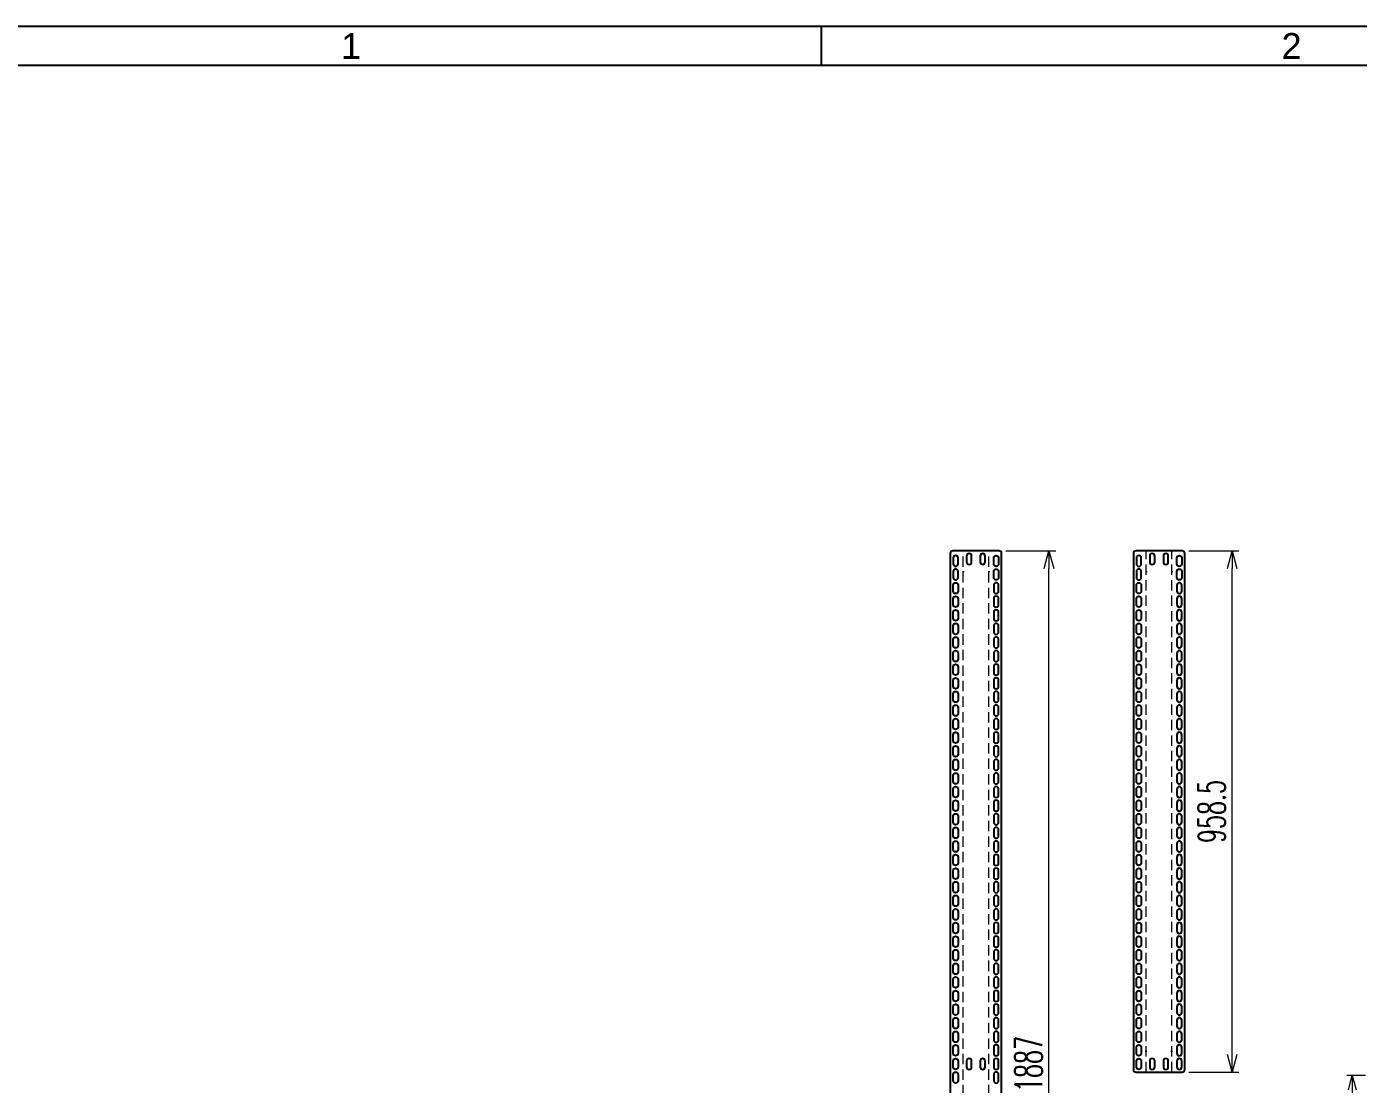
# Model space of a CAD drawing. Header units: millimetres. Extents: x 173893 to 258446, y -176540 to -123824.
# Drawn here: x 205374 to 207822, y -151531 to -149587 of the extents above; entities that cross this region are included whole.
import ezdxf
from ezdxf.enums import TextEntityAlignment as Align

# ---------------------------------------------------------------- set-up
doc = ezdxf.new("R2010")
doc.units = ezdxf.units.MM
doc.header["$LTSCALE"] = 3
doc.linetypes.add('HIDDEN', pattern=[9.525, 6.35, -3.175])
doc.layers.add('@.DM. NÉT ĐỨT', color=8, linetype='HIDDEN', lineweight=9)
for name, color, linetype in [('@.TEXT', 7, 'Continuous'), ('@.VISIBLE', 7, 'Continuous'), ('dim', 7, 'Continuous')]:
    doc.layers.add(name, color=color, linetype=linetype)
doc.styles.add('Ann_w01', font='romans.shx', dxfattribs={"width": 0.6, "bigfont": 'chineset.shx'})
doc.styles.add('Arial', font='arial.ttf')
doc.dimstyles.new('Dim 01_SC20', dxfattribs={"dimscale": 20, "dimtxt": 2, "dimasz": 1.3, "dimexe": 0.5, "dimexo": 0.5, "dimgap": 0.5, "dimtad": 1, "dimdec": 1, "dimzin": 12, "dimdsep": 46, "dimtxsty": 'Ann_w01', "dimblk": 'OPEN30', "dimcen": 1.5, "dimclrd": 6, "dimclre": 6, "dimclrt": 3, "dimadec": 1, "dimazin": 3, "dimtm": 1e-09, "dimtfac": 1, "dimtdec": 1, "dimtix": 1, "dimtmove": 0, "dimatfit": 3, "dimldrblk": 'OPEN30', "dimfxl": 1, "dimtolj": 1, "dimlwd": 0, "dimlwe": 0, "dimarcsym": 0})
doc.dimstyles.new('Dim 01_SC25', dxfattribs={"dimscale": 25, "dimtxt": 2, "dimasz": 1.3, "dimexe": 0.5, "dimexo": 0.5, "dimgap": 0.5, "dimtad": 1, "dimdec": 1, "dimzin": 12, "dimdsep": 46, "dimtxsty": 'Ann_w01', "dimblk": 'OPEN30', "dimcen": 1.5, "dimclrd": 6, "dimclre": 6, "dimclrt": 3, "dimadec": 1, "dimazin": 3, "dimtm": 1e-09, "dimtfac": 1, "dimtdec": 1, "dimtix": 1, "dimtmove": 0, "dimatfit": 3, "dimldrblk": 'OPEN30', "dimfxl": 1, "dimtolj": 1, "dimlwd": 0, "dimlwe": 0, "dimarcsym": 0})

# ---------------------------------------------------------------- blocks, each defined once
blk = doc.blocks.new('_Open30')
at = {"color": 0, "linetype": 'ByBlock', "lineweight": -2}
for p, q in [((-1, 0.268), (0, 0)), ((0, 0), (-1, -0.268)), ((0, 0), (-1, 0))]:
    blk.add_line(p, q, dxfattribs=at)
blk = doc.blocks.new('*D123')
at = {"layer": 'Defpoints', "color": 0, "transparency": 16777216}
for p in [(207160.9, -150550.4), (207253, -150550.4), (207160.9, -152437.4)]:
    blk.add_point(p, dxfattribs=at)
at = {"layer": 'dim', "color": 6, "lineweight": 0, "transparency": 16777216}
for p, q in [((207173.4, -150550.4), (207265.5, -150550.4)), ((207253, -152404.9), (207253, -150582.9)), ((207173.4, -152437.4), (207265.5, -152437.4))]:
    blk.add_line(p, q, dxfattribs=at)
at = {"layer": 'dim', "color": 6, "lineweight": 0, "transparency": 16777216, "xscale": 32.5, "yscale": 32.5, "zscale": 32.5}
for p, rotation in [((207253, -150550.4), 90), ((207253, -152437.4), 270)]:
    blk.add_blockref('_Open30', p, dxfattribs=dict(at, rotation=rotation))
at = {"layer": 'dim', "color": 3, "transparency": 16777216, "insert": (207215.5, -151493.9), "char_height": 50, "attachment_point": 5, "rotation": 90, "style": 'Ann_w01'}
blk.add_mtext('\\A1;1887', dxfattribs=at)
blk = doc.blocks.new('*D171')
at = {"layer": 'Defpoints', "color": 0, "transparency": 16777216}
for p in [(207497.5, -150550.4), (207589.6, -150550.4), (207497.5, -151508.9)]:
    blk.add_point(p, dxfattribs=at)
at = {"layer": 'dim', "color": 6, "lineweight": 0, "transparency": 16777216}
for p, q in [((207510, -150550.4), (207602.1, -150550.4)), ((207589.6, -151476.4), (207589.6, -150582.9)), ((207510, -151508.9), (207602.1, -151508.9))]:
    blk.add_line(p, q, dxfattribs=at)
at = {"layer": 'dim', "color": 6, "lineweight": 0, "transparency": 16777216, "xscale": 32.5, "yscale": 32.5, "zscale": 32.5}
for p, rotation in [((207589.6, -150550.4), 90), ((207589.6, -151508.9), 270)]:
    blk.add_blockref('_Open30', p, dxfattribs=dict(at, rotation=rotation))
at = {"layer": 'dim', "color": 3, "transparency": 16777216, "insert": (207552.1, -151029.7), "char_height": 50, "attachment_point": 5, "rotation": 90, "style": 'Ann_w01'}
blk.add_mtext('\\A1;958.5', dxfattribs=at)
blk = doc.blocks.new('*D176')
at = {"layer": 'Defpoints', "color": 0, "transparency": 16777216}
for p in [(207844.9, -151515.3), (207810.3, -152307.4), (207844.9, -152307.4)]:
    blk.add_point(p, dxfattribs=at)
at = {"layer": 'dim', "color": 6, "lineweight": 0, "transparency": 16777216}
for p, q in [((207834.9, -151515.3), (207800.3, -151515.3)), ((207810.3, -151541.3), (207810.3, -152281.4)), ((207834.9, -152307.4), (207800.3, -152307.4))]:
    blk.add_line(p, q, dxfattribs=at)
at = {"layer": 'dim', "color": 6, "lineweight": 0, "transparency": 16777216, "xscale": 26, "yscale": 26, "zscale": 26}
for p, rotation in [((207810.3, -151515.3), 90), ((207810.3, -152307.4), 270)]:
    blk.add_blockref('_Open30', p, dxfattribs=dict(at, rotation=rotation))
at = {"layer": 'dim', "color": 3, "transparency": 16777216, "insert": (207780.3, -151911.3), "char_height": 40, "attachment_point": 5, "rotation": 90, "style": 'Ann_w01'}
blk.add_mtext('\\A1;792.1', dxfattribs=at)
blk = doc.blocks.new('KHUNG BAN VE (Made by Tung)')
at = {"layer": '@.VISIBLE', "color": 8}
blk.add_line((75.75, 207), (75.75, 210), dxfattribs=at)
for points in [[(0, 0), (297, 0), (297, 210), (0, 210)], [(3, 3), (294, 3), (294, 207), (3, 207)]]:
    blk.add_lwpolyline(points, close=True, dxfattribs=at)
at = {"layer": '@.TEXT', "color": 1, "style": 'Arial'}
for s, p in [('1', (39.375, 208.5)), ('2', (112.125, 208.5))]:
    blk.add_text(s, height=2, dxfattribs=at).set_placement(p, align=Align.MIDDLE_CENTER)
for tag, height, p in [('DESIGNER_NAME', 2, (38, 15.5)), ('PROJECT_CODE', 2, (258.5, 15.5)), ('SCALE', 2, (289, 15.5)), ('APPROVED_NAME', 2, (38, 10.5)), ('CUSTOMER_NAME', 2, (258.5, 10.5)), ('PAGE', 2, (289, 10.5)), ('DRAWING_NAME', 4, (173, 8)), ('TOTAL', 2, (289, 5.5))]:
    blk.add_attdef(tag, text='', height=height, dxfattribs=at).set_placement(p, align=Align.MIDDLE_CENTER)

msp = doc.modelspace()

# ---------------------------------------------------------------- linework, layer by layer
at = {"color": 1}
for p, q in [((207095.09, -150587.93), (207095.09, -150589.93)), ((207142.29, -150587.93), (207142.29, -150589.93)), ((207431.7, -150587.93), (207431.7, -150589.93)), ((207478.9, -150587.93), (207478.9, -150589.93)), ((207431.7, -151471.47), (207431.7, -151469.47)), ((207478.9, -151471.47), (207478.9, -151469.47))]:
    msp.add_line(p, q, dxfattribs=at)
for points in [[(207160.89, -152437.45, 0.4142136), (207165.89, -152432.45), (207165.89, -150555.45, 0.4142136), (207160.89, -150550.45), (207076.49, -150550.45, 0.4142136), (207071.49, -150555.45), (207071.49, -152432.45, 0.4142136), (207076.49, -152437.45)], [(207085.99, -150574.45), (207085.99, -150563.45, 0.4142136), (207081.49, -150558.95), (207081.49, -150558.95, 0.4142136), (207076.99, -150563.45), (207076.99, -150574.45, 0.4142136), (207081.49, -150578.95), (207081.49, -150578.95, 0.4142136)], [(207110.69, -150570.95), (207110.69, -150559.95, 0.4142136), (207106.19, -150555.45), (207106.19, -150555.45, 0.4142136), (207101.69, -150559.95), (207101.69, -150570.95, 0.4142136), (207106.19, -150575.45), (207106.19, -150575.45, 0.4142136)], [(207135.69, -150570.95), (207135.69, -150559.95, 0.4142136), (207131.19, -150555.45), (207131.19, -150555.45, 0.4142136), (207126.69, -150559.95), (207126.69, -150570.95, 0.4142136), (207131.19, -150575.45), (207131.19, -150575.45, 0.4142136)], [(207151.39, -150574.45), (207151.39, -150563.45, -0.4142136), (207155.89, -150558.95), (207155.89, -150558.95, -0.4142136), (207160.39, -150563.45), (207160.39, -150574.45, -0.4142136), (207155.89, -150578.95), (207155.89, -150578.95, -0.4142136)], [(207497.5, -151508.95, 0.4142136), (207502.5, -151503.95), (207502.5, -150555.45, 0.4142136), (207497.5, -150550.45), (207413.1, -150550.45, 0.4142136), (207408.1, -150555.45), (207408.1, -151503.95, 0.4142136), (207413.1, -151508.95)], [(207422.6, -150574.45), (207422.6, -150563.45, 0.4142136), (207418.1, -150558.95), (207418.1, -150558.95, 0.4142136), (207413.6, -150563.45), (207413.6, -150574.45, 0.4142136), (207418.1, -150578.95), (207418.1, -150578.95, 0.4142136)], [(207447.3, -150570.95), (207447.3, -150559.95, 0.4142136), (207442.8, -150555.45), (207442.8, -150555.45, 0.4142136), (207438.3, -150559.95), (207438.3, -150570.95, 0.4142136), (207442.8, -150575.45), (207442.8, -150575.45, 0.4142136)], [(207472.3, -150570.95), (207472.3, -150559.95, 0.4142136), (207467.8, -150555.45), (207467.8, -150555.45, 0.4142136), (207463.3, -150559.95), (207463.3, -150570.95, 0.4142136), (207467.8, -150575.45), (207467.8, -150575.45, 0.4142136)], [(207488, -150574.45), (207488, -150563.45, -0.4142136), (207492.5, -150558.95), (207492.5, -150558.95, -0.4142136), (207497, -150563.45), (207497, -150574.45, -0.4142136), (207492.5, -150578.95), (207492.5, -150578.95, -0.4142136)], [(207085.99, -150599.45), (207085.99, -150588.45, 0.4142136), (207081.49, -150583.95), (207081.49, -150583.95, 0.4142136), (207076.99, -150588.45), (207076.99, -150599.45, 0.4142136), (207081.49, -150603.95), (207081.49, -150603.95, 0.4142136)], [(207151.39, -150599.45), (207151.39, -150588.45, -0.4142136), (207155.89, -150583.95), (207155.89, -150583.95, -0.4142136), (207160.39, -150588.45), (207160.39, -150599.45, -0.4142136), (207155.89, -150603.95), (207155.89, -150603.95, -0.4142136)], [(207422.6, -150599.45), (207422.6, -150588.45, 0.4142136), (207418.1, -150583.95), (207418.1, -150583.95, 0.4142136), (207413.6, -150588.45), (207413.6, -150599.45, 0.4142136), (207418.1, -150603.95), (207418.1, -150603.95, 0.4142136)], [(207488, -150599.45), (207488, -150588.45, -0.4142136), (207492.5, -150583.95), (207492.5, -150583.95, -0.4142136), (207497, -150588.45), (207497, -150599.45, -0.4142136), (207492.5, -150603.95), (207492.5, -150603.95, -0.4142136)], [(207085.99, -150613.45), (207085.99, -150624.45, -0.4142136), (207081.49, -150628.95), (207081.49, -150628.95, -0.4142136), (207076.99, -150624.45), (207076.99, -150613.45, -0.4142136), (207081.49, -150608.95), (207081.49, -150608.95, -0.4142136)], [(207151.39, -150613.45), (207151.39, -150624.45, 0.4142136), (207155.89, -150628.95), (207155.89, -150628.95, 0.4142136), (207160.39, -150624.45), (207160.39, -150613.45, 0.4142136), (207155.89, -150608.95), (207155.89, -150608.95, 0.4142136)], [(207422.6, -150613.45), (207422.6, -150624.45, -0.4142136), (207418.1, -150628.95), (207418.1, -150628.95, -0.4142136), (207413.6, -150624.45), (207413.6, -150613.45, -0.4142136), (207418.1, -150608.95), (207418.1, -150608.95, -0.4142136)], [(207488, -150613.45), (207488, -150624.45, 0.4142136), (207492.5, -150628.95), (207492.5, -150628.95, 0.4142136), (207497, -150624.45), (207497, -150613.45, 0.4142136), (207492.5, -150608.95), (207492.5, -150608.95, 0.4142136)], [(207085.99, -150638.45), (207085.99, -150649.45, -0.4142136), (207081.49, -150653.95), (207081.49, -150653.95, -0.4142136), (207076.99, -150649.45), (207076.99, -150638.45, -0.4142136), (207081.49, -150633.95), (207081.49, -150633.95, -0.4142136)], [(207151.39, -150638.45), (207151.39, -150649.45, 0.4142136), (207155.89, -150653.95), (207155.89, -150653.95, 0.4142136), (207160.39, -150649.45), (207160.39, -150638.45, 0.4142136), (207155.89, -150633.95), (207155.89, -150633.95, 0.4142136)], [(207422.6, -150638.45), (207422.6, -150649.45, -0.4142136), (207418.1, -150653.95), (207418.1, -150653.95, -0.4142136), (207413.6, -150649.45), (207413.6, -150638.45, -0.4142136), (207418.1, -150633.95), (207418.1, -150633.95, -0.4142136)], [(207488, -150638.45), (207488, -150649.45, 0.4142136), (207492.5, -150653.95), (207492.5, -150653.95, 0.4142136), (207497, -150649.45), (207497, -150638.45, 0.4142136), (207492.5, -150633.95), (207492.5, -150633.95, 0.4142136)], [(207085.99, -150663.45), (207085.99, -150674.45, -0.4142136), (207081.49, -150678.95), (207081.49, -150678.95, -0.4142136), (207076.99, -150674.45), (207076.99, -150663.45, -0.4142136), (207081.49, -150658.95), (207081.49, -150658.95, -0.4142136)], [(207151.39, -150663.45), (207151.39, -150674.45, 0.4142136), (207155.89, -150678.95), (207155.89, -150678.95, 0.4142136), (207160.39, -150674.45), (207160.39, -150663.45, 0.4142136), (207155.89, -150658.95), (207155.89, -150658.95, 0.4142136)], [(207422.6, -150663.45), (207422.6, -150674.45, -0.4142136), (207418.1, -150678.95), (207418.1, -150678.95, -0.4142136), (207413.6, -150674.45), (207413.6, -150663.45, -0.4142136), (207418.1, -150658.95), (207418.1, -150658.95, -0.4142136)], [(207488, -150663.45), (207488, -150674.45, 0.4142136), (207492.5, -150678.95), (207492.5, -150678.95, 0.4142136), (207497, -150674.45), (207497, -150663.45, 0.4142136), (207492.5, -150658.95), (207492.5, -150658.95, 0.4142136)], [(207085.99, -150688.45), (207085.99, -150699.45, -0.4142136), (207081.49, -150703.95), (207081.49, -150703.95, -0.4142136), (207076.99, -150699.45), (207076.99, -150688.45, -0.4142136), (207081.49, -150683.95), (207081.49, -150683.95, -0.4142136)], [(207151.39, -150688.45), (207151.39, -150699.45, 0.4142136), (207155.89, -150703.95), (207155.89, -150703.95, 0.4142136), (207160.39, -150699.45), (207160.39, -150688.45, 0.4142136), (207155.89, -150683.95), (207155.89, -150683.95, 0.4142136)], [(207422.6, -150688.45), (207422.6, -150699.45, -0.4142136), (207418.1, -150703.95), (207418.1, -150703.95, -0.4142136), (207413.6, -150699.45), (207413.6, -150688.45, -0.4142136), (207418.1, -150683.95), (207418.1, -150683.95, -0.4142136)], [(207488, -150688.45), (207488, -150699.45, 0.4142136), (207492.5, -150703.95), (207492.5, -150703.95, 0.4142136), (207497, -150699.45), (207497, -150688.45, 0.4142136), (207492.5, -150683.95), (207492.5, -150683.95, 0.4142136)], [(207085.99, -150713.45), (207085.99, -150724.45, -0.4142136), (207081.49, -150728.95), (207081.49, -150728.95, -0.4142136), (207076.99, -150724.45), (207076.99, -150713.45, -0.4142136), (207081.49, -150708.95), (207081.49, -150708.95, -0.4142136)], [(207151.39, -150713.45), (207151.39, -150724.45, 0.4142136), (207155.89, -150728.95), (207155.89, -150728.95, 0.4142136), (207160.39, -150724.45), (207160.39, -150713.45, 0.4142136), (207155.89, -150708.95), (207155.89, -150708.95, 0.4142136)], [(207422.6, -150713.45), (207422.6, -150724.45, -0.4142136), (207418.1, -150728.95), (207418.1, -150728.95, -0.4142136), (207413.6, -150724.45), (207413.6, -150713.45, -0.4142136), (207418.1, -150708.95), (207418.1, -150708.95, -0.4142136)], [(207488, -150713.45), (207488, -150724.45, 0.4142136), (207492.5, -150728.95), (207492.5, -150728.95, 0.4142136), (207497, -150724.45), (207497, -150713.45, 0.4142136), (207492.5, -150708.95), (207492.5, -150708.95, 0.4142136)], [(207085.99, -150738.45), (207085.99, -150749.45, -0.4142136), (207081.49, -150753.95), (207081.49, -150753.95, -0.4142136), (207076.99, -150749.45), (207076.99, -150738.45, -0.4142136), (207081.49, -150733.95), (207081.49, -150733.95, -0.4142136)], [(207151.39, -150738.45), (207151.39, -150749.45, 0.4142136), (207155.89, -150753.95), (207155.89, -150753.95, 0.4142136), (207160.39, -150749.45), (207160.39, -150738.45, 0.4142136), (207155.89, -150733.95), (207155.89, -150733.95, 0.4142136)], [(207422.6, -150738.45), (207422.6, -150749.45, -0.4142136), (207418.1, -150753.95), (207418.1, -150753.95, -0.4142136), (207413.6, -150749.45), (207413.6, -150738.45, -0.4142136), (207418.1, -150733.95), (207418.1, -150733.95, -0.4142136)], [(207488, -150738.45), (207488, -150749.45, 0.4142136), (207492.5, -150753.95), (207492.5, -150753.95, 0.4142136), (207497, -150749.45), (207497, -150738.45, 0.4142136), (207492.5, -150733.95), (207492.5, -150733.95, 0.4142136)], [(207085.99, -150763.45), (207085.99, -150774.45, -0.4142136), (207081.49, -150778.95), (207081.49, -150778.95, -0.4142136), (207076.99, -150774.45), (207076.99, -150763.45, -0.4142136), (207081.49, -150758.95), (207081.49, -150758.95, -0.4142136)], [(207151.39, -150763.45), (207151.39, -150774.45, 0.4142136), (207155.89, -150778.95), (207155.89, -150778.95, 0.4142136), (207160.39, -150774.45), (207160.39, -150763.45, 0.4142136), (207155.89, -150758.95), (207155.89, -150758.95, 0.4142136)], [(207422.6, -150763.45), (207422.6, -150774.45, -0.4142136), (207418.1, -150778.95), (207418.1, -150778.95, -0.4142136), (207413.6, -150774.45), (207413.6, -150763.45, -0.4142136), (207418.1, -150758.95), (207418.1, -150758.95, -0.4142136)], [(207488, -150763.45), (207488, -150774.45, 0.4142136), (207492.5, -150778.95), (207492.5, -150778.95, 0.4142136), (207497, -150774.45), (207497, -150763.45, 0.4142136), (207492.5, -150758.95), (207492.5, -150758.95, 0.4142136)], [(207085.99, -150788.45), (207085.99, -150799.45, -0.4142136), (207081.49, -150803.95), (207081.49, -150803.95, -0.4142136), (207076.99, -150799.45), (207076.99, -150788.45, -0.4142136), (207081.49, -150783.95), (207081.49, -150783.95, -0.4142136)], [(207151.39, -150788.45), (207151.39, -150799.45, 0.4142136), (207155.89, -150803.95), (207155.89, -150803.95, 0.4142136), (207160.39, -150799.45), (207160.39, -150788.45, 0.4142136), (207155.89, -150783.95), (207155.89, -150783.95, 0.4142136)], [(207422.6, -150788.45), (207422.6, -150799.45, -0.4142136), (207418.1, -150803.95), (207418.1, -150803.95, -0.4142136), (207413.6, -150799.45), (207413.6, -150788.45, -0.4142136), (207418.1, -150783.95), (207418.1, -150783.95, -0.4142136)], [(207488, -150788.45), (207488, -150799.45, 0.4142136), (207492.5, -150803.95), (207492.5, -150803.95, 0.4142136), (207497, -150799.45), (207497, -150788.45, 0.4142136), (207492.5, -150783.95), (207492.5, -150783.95, 0.4142136)], [(207085.99, -150813.45), (207085.99, -150824.45, -0.4142136), (207081.49, -150828.95), (207081.49, -150828.95, -0.4142136), (207076.99, -150824.45), (207076.99, -150813.45, -0.4142136), (207081.49, -150808.95), (207081.49, -150808.95, -0.4142136)], [(207151.39, -150813.45), (207151.39, -150824.45, 0.4142136), (207155.89, -150828.95), (207155.89, -150828.95, 0.4142136), (207160.39, -150824.45), (207160.39, -150813.45, 0.4142136), (207155.89, -150808.95), (207155.89, -150808.95, 0.4142136)], [(207422.6, -150813.45), (207422.6, -150824.45, -0.4142136), (207418.1, -150828.95), (207418.1, -150828.95, -0.4142136), (207413.6, -150824.45), (207413.6, -150813.45, -0.4142136), (207418.1, -150808.95), (207418.1, -150808.95, -0.4142136)], [(207488, -150813.45), (207488, -150824.45, 0.4142136), (207492.5, -150828.95), (207492.5, -150828.95, 0.4142136), (207497, -150824.45), (207497, -150813.45, 0.4142136), (207492.5, -150808.95), (207492.5, -150808.95, 0.4142136)], [(207085.99, -150838.45), (207085.99, -150849.45, -0.4142136), (207081.49, -150853.95), (207081.49, -150853.95, -0.4142136), (207076.99, -150849.45), (207076.99, -150838.45, -0.4142136), (207081.49, -150833.95), (207081.49, -150833.95, -0.4142136)], [(207151.39, -150838.45), (207151.39, -150849.45, 0.4142136), (207155.89, -150853.95), (207155.89, -150853.95, 0.4142136), (207160.39, -150849.45), (207160.39, -150838.45, 0.4142136), (207155.89, -150833.95), (207155.89, -150833.95, 0.4142136)], [(207422.6, -150838.45), (207422.6, -150849.45, -0.4142136), (207418.1, -150853.95), (207418.1, -150853.95, -0.4142136), (207413.6, -150849.45), (207413.6, -150838.45, -0.4142136), (207418.1, -150833.95), (207418.1, -150833.95, -0.4142136)], [(207488, -150838.45), (207488, -150849.45, 0.4142136), (207492.5, -150853.95), (207492.5, -150853.95, 0.4142136), (207497, -150849.45), (207497, -150838.45, 0.4142136), (207492.5, -150833.95), (207492.5, -150833.95, 0.4142136)], [(207085.99, -150863.45), (207085.99, -150874.45, -0.4142136), (207081.49, -150878.95), (207081.49, -150878.95, -0.4142136), (207076.99, -150874.45), (207076.99, -150863.45, -0.4142136), (207081.49, -150858.95), (207081.49, -150858.95, -0.4142136)], [(207151.39, -150863.45), (207151.39, -150874.45, 0.4142136), (207155.89, -150878.95), (207155.89, -150878.95, 0.4142136), (207160.39, -150874.45), (207160.39, -150863.45, 0.4142136), (207155.89, -150858.95), (207155.89, -150858.95, 0.4142136)], [(207422.6, -150863.45), (207422.6, -150874.45, -0.4142136), (207418.1, -150878.95), (207418.1, -150878.95, -0.4142136), (207413.6, -150874.45), (207413.6, -150863.45, -0.4142136), (207418.1, -150858.95), (207418.1, -150858.95, -0.4142136)], [(207488, -150863.45), (207488, -150874.45, 0.4142136), (207492.5, -150878.95), (207492.5, -150878.95, 0.4142136), (207497, -150874.45), (207497, -150863.45, 0.4142136), (207492.5, -150858.95), (207492.5, -150858.95, 0.4142136)], [(207085.99, -150888.45), (207085.99, -150899.45, -0.4142136), (207081.49, -150903.95), (207081.49, -150903.95, -0.4142136), (207076.99, -150899.45), (207076.99, -150888.45, -0.4142136), (207081.49, -150883.95), (207081.49, -150883.95, -0.4142136)], [(207151.39, -150888.45), (207151.39, -150899.45, 0.4142136), (207155.89, -150903.95), (207155.89, -150903.95, 0.4142136), (207160.39, -150899.45), (207160.39, -150888.45, 0.4142136), (207155.89, -150883.95), (207155.89, -150883.95, 0.4142136)], [(207422.6, -150888.45), (207422.6, -150899.45, -0.4142136), (207418.1, -150903.95), (207418.1, -150903.95, -0.4142136), (207413.6, -150899.45), (207413.6, -150888.45, -0.4142136), (207418.1, -150883.95), (207418.1, -150883.95, -0.4142136)], [(207488, -150888.45), (207488, -150899.45, 0.4142136), (207492.5, -150903.95), (207492.5, -150903.95, 0.4142136), (207497, -150899.45), (207497, -150888.45, 0.4142136), (207492.5, -150883.95), (207492.5, -150883.95, 0.4142136)], [(207085.99, -150913.45), (207085.99, -150924.45, -0.4142136), (207081.49, -150928.95), (207081.49, -150928.95, -0.4142136), (207076.99, -150924.45), (207076.99, -150913.45, -0.4142136), (207081.49, -150908.95), (207081.49, -150908.95, -0.4142136)], [(207151.39, -150913.45), (207151.39, -150924.45, 0.4142136), (207155.89, -150928.95), (207155.89, -150928.95, 0.4142136), (207160.39, -150924.45), (207160.39, -150913.45, 0.4142136), (207155.89, -150908.95), (207155.89, -150908.95, 0.4142136)], [(207422.6, -150913.45), (207422.6, -150924.45, -0.4142136), (207418.1, -150928.95), (207418.1, -150928.95, -0.4142136), (207413.6, -150924.45), (207413.6, -150913.45, -0.4142136), (207418.1, -150908.95), (207418.1, -150908.95, -0.4142136)], [(207488, -150913.45), (207488, -150924.45, 0.4142136), (207492.5, -150928.95), (207492.5, -150928.95, 0.4142136), (207497, -150924.45), (207497, -150913.45, 0.4142136), (207492.5, -150908.95), (207492.5, -150908.95, 0.4142136)], [(207085.99, -150938.45), (207085.99, -150949.45, -0.4142136), (207081.49, -150953.95), (207081.49, -150953.95, -0.4142136), (207076.99, -150949.45), (207076.99, -150938.45, -0.4142136), (207081.49, -150933.95), (207081.49, -150933.95, -0.4142136)], [(207151.39, -150938.45), (207151.39, -150949.45, 0.4142136), (207155.89, -150953.95), (207155.89, -150953.95, 0.4142136), (207160.39, -150949.45), (207160.39, -150938.45, 0.4142136), (207155.89, -150933.95), (207155.89, -150933.95, 0.4142136)], [(207422.6, -150938.45), (207422.6, -150949.45, -0.4142136), (207418.1, -150953.95), (207418.1, -150953.95, -0.4142136), (207413.6, -150949.45), (207413.6, -150938.45, -0.4142136), (207418.1, -150933.95), (207418.1, -150933.95, -0.4142136)], [(207488, -150938.45), (207488, -150949.45, 0.4142136), (207492.5, -150953.95), (207492.5, -150953.95, 0.4142136), (207497, -150949.45), (207497, -150938.45, 0.4142136), (207492.5, -150933.95), (207492.5, -150933.95, 0.4142136)], [(207085.99, -150963.45), (207085.99, -150974.45, -0.4142136), (207081.49, -150978.95), (207081.49, -150978.95, -0.4142136), (207076.99, -150974.45), (207076.99, -150963.45, -0.4142136), (207081.49, -150958.95), (207081.49, -150958.95, -0.4142136)], [(207151.39, -150963.45), (207151.39, -150974.45, 0.4142136), (207155.89, -150978.95), (207155.89, -150978.95, 0.4142136), (207160.39, -150974.45), (207160.39, -150963.45, 0.4142136), (207155.89, -150958.95), (207155.89, -150958.95, 0.4142136)], [(207422.6, -150963.45), (207422.6, -150974.45, -0.4142136), (207418.1, -150978.95), (207418.1, -150978.95, -0.4142136), (207413.6, -150974.45), (207413.6, -150963.45, -0.4142136), (207418.1, -150958.95), (207418.1, -150958.95, -0.4142136)], [(207488, -150963.45), (207488, -150974.45, 0.4142136), (207492.5, -150978.95), (207492.5, -150978.95, 0.4142136), (207497, -150974.45), (207497, -150963.45, 0.4142136), (207492.5, -150958.95), (207492.5, -150958.95, 0.4142136)], [(207085.99, -150988.45), (207085.99, -150999.45, -0.4142136), (207081.49, -151003.95), (207081.49, -151003.95, -0.4142136), (207076.99, -150999.45), (207076.99, -150988.45, -0.4142136), (207081.49, -150983.95), (207081.49, -150983.95, -0.4142136)], [(207151.39, -150988.45), (207151.39, -150999.45, 0.4142136), (207155.89, -151003.95), (207155.89, -151003.95, 0.4142136), (207160.39, -150999.45), (207160.39, -150988.45, 0.4142136), (207155.89, -150983.95), (207155.89, -150983.95, 0.4142136)], [(207422.6, -150988.45), (207422.6, -150999.45, -0.4142136), (207418.1, -151003.95), (207418.1, -151003.95, -0.4142136), (207413.6, -150999.45), (207413.6, -150988.45, -0.4142136), (207418.1, -150983.95), (207418.1, -150983.95, -0.4142136)], [(207488, -150988.45), (207488, -150999.45, 0.4142136), (207492.5, -151003.95), (207492.5, -151003.95, 0.4142136), (207497, -150999.45), (207497, -150988.45, 0.4142136), (207492.5, -150983.95), (207492.5, -150983.95, 0.4142136)], [(207085.99, -151013.45), (207085.99, -151024.45, -0.4142136), (207081.49, -151028.95), (207081.49, -151028.95, -0.4142136), (207076.99, -151024.45), (207076.99, -151013.45, -0.4142136), (207081.49, -151008.95), (207081.49, -151008.95, -0.4142136)], [(207151.39, -151013.45), (207151.39, -151024.45, 0.4142136), (207155.89, -151028.95), (207155.89, -151028.95, 0.4142136), (207160.39, -151024.45), (207160.39, -151013.45, 0.4142136), (207155.89, -151008.95), (207155.89, -151008.95, 0.4142136)], [(207422.6, -151013.45), (207422.6, -151024.45, -0.4142136), (207418.1, -151028.95), (207418.1, -151028.95, -0.4142136), (207413.6, -151024.45), (207413.6, -151013.45, -0.4142136), (207418.1, -151008.95), (207418.1, -151008.95, -0.4142136)], [(207488, -151013.45), (207488, -151024.45, 0.4142136), (207492.5, -151028.95), (207492.5, -151028.95, 0.4142136), (207497, -151024.45), (207497, -151013.45, 0.4142136), (207492.5, -151008.95), (207492.5, -151008.95, 0.4142136)], [(207085.99, -151038.45), (207085.99, -151049.45, -0.4142136), (207081.49, -151053.95), (207081.49, -151053.95, -0.4142136), (207076.99, -151049.45), (207076.99, -151038.45, -0.4142136), (207081.49, -151033.95), (207081.49, -151033.95, -0.4142136)], [(207151.39, -151038.45), (207151.39, -151049.45, 0.4142136), (207155.89, -151053.95), (207155.89, -151053.95, 0.4142136), (207160.39, -151049.45), (207160.39, -151038.45, 0.4142136), (207155.89, -151033.95), (207155.89, -151033.95, 0.4142136)], [(207422.6, -151038.45), (207422.6, -151049.45, -0.4142136), (207418.1, -151053.95), (207418.1, -151053.95, -0.4142136), (207413.6, -151049.45), (207413.6, -151038.45, -0.4142136), (207418.1, -151033.95), (207418.1, -151033.95, -0.4142136)], [(207488, -151038.45), (207488, -151049.45, 0.4142136), (207492.5, -151053.95), (207492.5, -151053.95, 0.4142136), (207497, -151049.45), (207497, -151038.45, 0.4142136), (207492.5, -151033.95), (207492.5, -151033.95, 0.4142136)], [(207085.99, -151063.45), (207085.99, -151074.45, -0.4142136), (207081.49, -151078.95), (207081.49, -151078.95, -0.4142136), (207076.99, -151074.45), (207076.99, -151063.45, -0.4142136), (207081.49, -151058.95), (207081.49, -151058.95, -0.4142136)], [(207151.39, -151063.45), (207151.39, -151074.45, 0.4142136), (207155.89, -151078.95), (207155.89, -151078.95, 0.4142136), (207160.39, -151074.45), (207160.39, -151063.45, 0.4142136), (207155.89, -151058.95), (207155.89, -151058.95, 0.4142136)], [(207422.6, -151063.45), (207422.6, -151074.45, -0.4142136), (207418.1, -151078.95), (207418.1, -151078.95, -0.4142136), (207413.6, -151074.45), (207413.6, -151063.45, -0.4142136), (207418.1, -151058.95), (207418.1, -151058.95, -0.4142136)], [(207488, -151063.45), (207488, -151074.45, 0.4142136), (207492.5, -151078.95), (207492.5, -151078.95, 0.4142136), (207497, -151074.45), (207497, -151063.45, 0.4142136), (207492.5, -151058.95), (207492.5, -151058.95, 0.4142136)], [(207085.99, -151088.45), (207085.99, -151099.45, -0.4142136), (207081.49, -151103.95), (207081.49, -151103.95, -0.4142136), (207076.99, -151099.45), (207076.99, -151088.45, -0.4142136), (207081.49, -151083.95), (207081.49, -151083.95, -0.4142136)], [(207151.39, -151088.45), (207151.39, -151099.45, 0.4142136), (207155.89, -151103.95), (207155.89, -151103.95, 0.4142136), (207160.39, -151099.45), (207160.39, -151088.45, 0.4142136), (207155.89, -151083.95), (207155.89, -151083.95, 0.4142136)], [(207422.6, -151088.45), (207422.6, -151099.45, -0.4142136), (207418.1, -151103.95), (207418.1, -151103.95, -0.4142136), (207413.6, -151099.45), (207413.6, -151088.45, -0.4142136), (207418.1, -151083.95), (207418.1, -151083.95, -0.4142136)], [(207488, -151088.45), (207488, -151099.45, 0.4142136), (207492.5, -151103.95), (207492.5, -151103.95, 0.4142136), (207497, -151099.45), (207497, -151088.45, 0.4142136), (207492.5, -151083.95), (207492.5, -151083.95, 0.4142136)], [(207085.99, -151113.45), (207085.99, -151124.45, -0.4142136), (207081.49, -151128.95), (207081.49, -151128.95, -0.4142136), (207076.99, -151124.45), (207076.99, -151113.45, -0.4142136), (207081.49, -151108.95), (207081.49, -151108.95, -0.4142136)], [(207151.39, -151113.45), (207151.39, -151124.45, 0.4142136), (207155.89, -151128.95), (207155.89, -151128.95, 0.4142136), (207160.39, -151124.45), (207160.39, -151113.45, 0.4142136), (207155.89, -151108.95), (207155.89, -151108.95, 0.4142136)], [(207422.6, -151113.45), (207422.6, -151124.45, -0.4142136), (207418.1, -151128.95), (207418.1, -151128.95, -0.4142136), (207413.6, -151124.45), (207413.6, -151113.45, -0.4142136), (207418.1, -151108.95), (207418.1, -151108.95, -0.4142136)], [(207488, -151113.45), (207488, -151124.45, 0.4142136), (207492.5, -151128.95), (207492.5, -151128.95, 0.4142136), (207497, -151124.45), (207497, -151113.45, 0.4142136), (207492.5, -151108.95), (207492.5, -151108.95, 0.4142136)], [(207085.99, -151138.45), (207085.99, -151149.45, -0.4142136), (207081.49, -151153.95), (207081.49, -151153.95, -0.4142136), (207076.99, -151149.45), (207076.99, -151138.45, -0.4142136), (207081.49, -151133.95), (207081.49, -151133.95, -0.4142136)], [(207151.39, -151138.45), (207151.39, -151149.45, 0.4142136), (207155.89, -151153.95), (207155.89, -151153.95, 0.4142136), (207160.39, -151149.45), (207160.39, -151138.45, 0.4142136), (207155.89, -151133.95), (207155.89, -151133.95, 0.4142136)], [(207422.6, -151138.45), (207422.6, -151149.45, -0.4142136), (207418.1, -151153.95), (207418.1, -151153.95, -0.4142136), (207413.6, -151149.45), (207413.6, -151138.45, -0.4142136), (207418.1, -151133.95), (207418.1, -151133.95, -0.4142136)], [(207488, -151138.45), (207488, -151149.45, 0.4142136), (207492.5, -151153.95), (207492.5, -151153.95, 0.4142136), (207497, -151149.45), (207497, -151138.45, 0.4142136), (207492.5, -151133.95), (207492.5, -151133.95, 0.4142136)], [(207085.99, -151163.45), (207085.99, -151174.45, -0.4142136), (207081.49, -151178.95), (207081.49, -151178.95, -0.4142136), (207076.99, -151174.45), (207076.99, -151163.45, -0.4142136), (207081.49, -151158.95), (207081.49, -151158.95, -0.4142136)], [(207151.39, -151163.45), (207151.39, -151174.45, 0.4142136), (207155.89, -151178.95), (207155.89, -151178.95, 0.4142136), (207160.39, -151174.45), (207160.39, -151163.45, 0.4142136), (207155.89, -151158.95), (207155.89, -151158.95, 0.4142136)], [(207422.6, -151163.45), (207422.6, -151174.45, -0.4142136), (207418.1, -151178.95), (207418.1, -151178.95, -0.4142136), (207413.6, -151174.45), (207413.6, -151163.45, -0.4142136), (207418.1, -151158.95), (207418.1, -151158.95, -0.4142136)], [(207488, -151163.45), (207488, -151174.45, 0.4142136), (207492.5, -151178.95), (207492.5, -151178.95, 0.4142136), (207497, -151174.45), (207497, -151163.45, 0.4142136), (207492.5, -151158.95), (207492.5, -151158.95, 0.4142136)], [(207085.99, -151188.45), (207085.99, -151199.45, -0.4142136), (207081.49, -151203.95), (207081.49, -151203.95, -0.4142136), (207076.99, -151199.45), (207076.99, -151188.45, -0.4142136), (207081.49, -151183.95), (207081.49, -151183.95, -0.4142136)], [(207151.39, -151188.45), (207151.39, -151199.45, 0.4142136), (207155.89, -151203.95), (207155.89, -151203.95, 0.4142136), (207160.39, -151199.45), (207160.39, -151188.45, 0.4142136), (207155.89, -151183.95), (207155.89, -151183.95, 0.4142136)], [(207422.6, -151188.45), (207422.6, -151199.45, -0.4142136), (207418.1, -151203.95), (207418.1, -151203.95, -0.4142136), (207413.6, -151199.45), (207413.6, -151188.45, -0.4142136), (207418.1, -151183.95), (207418.1, -151183.95, -0.4142136)], [(207488, -151188.45), (207488, -151199.45, 0.4142136), (207492.5, -151203.95), (207492.5, -151203.95, 0.4142136), (207497, -151199.45), (207497, -151188.45, 0.4142136), (207492.5, -151183.95), (207492.5, -151183.95, 0.4142136)], [(207085.99, -151213.45), (207085.99, -151224.45, -0.4142136), (207081.49, -151228.95), (207081.49, -151228.95, -0.4142136), (207076.99, -151224.45), (207076.99, -151213.45, -0.4142136), (207081.49, -151208.95), (207081.49, -151208.95, -0.4142136)], [(207151.39, -151213.45), (207151.39, -151224.45, 0.4142136), (207155.89, -151228.95), (207155.89, -151228.95, 0.4142136), (207160.39, -151224.45), (207160.39, -151213.45, 0.4142136), (207155.89, -151208.95), (207155.89, -151208.95, 0.4142136)], [(207422.6, -151213.45), (207422.6, -151224.45, -0.4142136), (207418.1, -151228.95), (207418.1, -151228.95, -0.4142136), (207413.6, -151224.45), (207413.6, -151213.45, -0.4142136), (207418.1, -151208.95), (207418.1, -151208.95, -0.4142136)], [(207488, -151213.45), (207488, -151224.45, 0.4142136), (207492.5, -151228.95), (207492.5, -151228.95, 0.4142136), (207497, -151224.45), (207497, -151213.45, 0.4142136), (207492.5, -151208.95), (207492.5, -151208.95, 0.4142136)], [(207085.99, -151238.45), (207085.99, -151249.45, -0.4142136), (207081.49, -151253.95), (207081.49, -151253.95, -0.4142136), (207076.99, -151249.45), (207076.99, -151238.45, -0.4142136), (207081.49, -151233.95), (207081.49, -151233.95, -0.4142136)], [(207151.39, -151238.45), (207151.39, -151249.45, 0.4142136), (207155.89, -151253.95), (207155.89, -151253.95, 0.4142136), (207160.39, -151249.45), (207160.39, -151238.45, 0.4142136), (207155.89, -151233.95), (207155.89, -151233.95, 0.4142136)], [(207422.6, -151238.45), (207422.6, -151249.45, -0.4142136), (207418.1, -151253.95), (207418.1, -151253.95, -0.4142136), (207413.6, -151249.45), (207413.6, -151238.45, -0.4142136), (207418.1, -151233.95), (207418.1, -151233.95, -0.4142136)], [(207488, -151238.45), (207488, -151249.45, 0.4142136), (207492.5, -151253.95), (207492.5, -151253.95, 0.4142136), (207497, -151249.45), (207497, -151238.45, 0.4142136), (207492.5, -151233.95), (207492.5, -151233.95, 0.4142136)], [(207085.99, -151263.45), (207085.99, -151274.45, -0.4142136), (207081.49, -151278.95), (207081.49, -151278.95, -0.4142136), (207076.99, -151274.45), (207076.99, -151263.45, -0.4142136), (207081.49, -151258.95), (207081.49, -151258.95, -0.4142136)], [(207151.39, -151263.45), (207151.39, -151274.45, 0.4142136), (207155.89, -151278.95), (207155.89, -151278.95, 0.4142136), (207160.39, -151274.45), (207160.39, -151263.45, 0.4142136), (207155.89, -151258.95), (207155.89, -151258.95, 0.4142136)], [(207422.6, -151263.45), (207422.6, -151274.45, -0.4142136), (207418.1, -151278.95), (207418.1, -151278.95, -0.4142136), (207413.6, -151274.45), (207413.6, -151263.45, -0.4142136), (207418.1, -151258.95), (207418.1, -151258.95, -0.4142136)], [(207488, -151263.45), (207488, -151274.45, 0.4142136), (207492.5, -151278.95), (207492.5, -151278.95, 0.4142136), (207497, -151274.45), (207497, -151263.45, 0.4142136), (207492.5, -151258.95), (207492.5, -151258.95, 0.4142136)], [(207085.99, -151288.45), (207085.99, -151299.45, -0.4142136), (207081.49, -151303.95), (207081.49, -151303.95, -0.4142136), (207076.99, -151299.45), (207076.99, -151288.45, -0.4142136), (207081.49, -151283.95), (207081.49, -151283.95, -0.4142136)], [(207151.39, -151288.45), (207151.39, -151299.45, 0.4142136), (207155.89, -151303.95), (207155.89, -151303.95, 0.4142136), (207160.39, -151299.45), (207160.39, -151288.45, 0.4142136), (207155.89, -151283.95), (207155.89, -151283.95, 0.4142136)], [(207422.6, -151288.45), (207422.6, -151299.45, -0.4142136), (207418.1, -151303.95), (207418.1, -151303.95, -0.4142136), (207413.6, -151299.45), (207413.6, -151288.45, -0.4142136), (207418.1, -151283.95), (207418.1, -151283.95, -0.4142136)], [(207488, -151288.45), (207488, -151299.45, 0.4142136), (207492.5, -151303.95), (207492.5, -151303.95, 0.4142136), (207497, -151299.45), (207497, -151288.45, 0.4142136), (207492.5, -151283.95), (207492.5, -151283.95, 0.4142136)], [(207085.99, -151313.45), (207085.99, -151324.45, -0.4142136), (207081.49, -151328.95), (207081.49, -151328.95, -0.4142136), (207076.99, -151324.45), (207076.99, -151313.45, -0.4142136), (207081.49, -151308.95), (207081.49, -151308.95, -0.4142136)], [(207151.39, -151313.45), (207151.39, -151324.45, 0.4142136), (207155.89, -151328.95), (207155.89, -151328.95, 0.4142136), (207160.39, -151324.45), (207160.39, -151313.45, 0.4142136), (207155.89, -151308.95), (207155.89, -151308.95, 0.4142136)], [(207422.6, -151313.45), (207422.6, -151324.45, -0.4142136), (207418.1, -151328.95), (207418.1, -151328.95, -0.4142136), (207413.6, -151324.45), (207413.6, -151313.45, -0.4142136), (207418.1, -151308.95), (207418.1, -151308.95, -0.4142136)], [(207488, -151313.45), (207488, -151324.45, 0.4142136), (207492.5, -151328.95), (207492.5, -151328.95, 0.4142136), (207497, -151324.45), (207497, -151313.45, 0.4142136), (207492.5, -151308.95), (207492.5, -151308.95, 0.4142136)], [(207085.99, -151338.45), (207085.99, -151349.45, -0.4142136), (207081.49, -151353.95), (207081.49, -151353.95, -0.4142136), (207076.99, -151349.45), (207076.99, -151338.45, -0.4142136), (207081.49, -151333.95), (207081.49, -151333.95, -0.4142136)], [(207151.39, -151338.45), (207151.39, -151349.45, 0.4142136), (207155.89, -151353.95), (207155.89, -151353.95, 0.4142136), (207160.39, -151349.45), (207160.39, -151338.45, 0.4142136), (207155.89, -151333.95), (207155.89, -151333.95, 0.4142136)], [(207422.6, -151338.45), (207422.6, -151349.45, -0.4142136), (207418.1, -151353.95), (207418.1, -151353.95, -0.4142136), (207413.6, -151349.45), (207413.6, -151338.45, -0.4142136), (207418.1, -151333.95), (207418.1, -151333.95, -0.4142136)], [(207488, -151338.45), (207488, -151349.45, 0.4142136), (207492.5, -151353.95), (207492.5, -151353.95, 0.4142136), (207497, -151349.45), (207497, -151338.45, 0.4142136), (207492.5, -151333.95), (207492.5, -151333.95, 0.4142136)], [(207085.99, -151363.45), (207085.99, -151374.45, -0.4142136), (207081.49, -151378.95), (207081.49, -151378.95, -0.4142136), (207076.99, -151374.45), (207076.99, -151363.45, -0.4142136), (207081.49, -151358.95), (207081.49, -151358.95, -0.4142136)], [(207151.39, -151363.45), (207151.39, -151374.45, 0.4142136), (207155.89, -151378.95), (207155.89, -151378.95, 0.4142136), (207160.39, -151374.45), (207160.39, -151363.45, 0.4142136), (207155.89, -151358.95), (207155.89, -151358.95, 0.4142136)], [(207422.6, -151363.45), (207422.6, -151374.45, -0.4142136), (207418.1, -151378.95), (207418.1, -151378.95, -0.4142136), (207413.6, -151374.45), (207413.6, -151363.45, -0.4142136), (207418.1, -151358.95), (207418.1, -151358.95, -0.4142136)], [(207488, -151363.45), (207488, -151374.45, 0.4142136), (207492.5, -151378.95), (207492.5, -151378.95, 0.4142136), (207497, -151374.45), (207497, -151363.45, 0.4142136), (207492.5, -151358.95), (207492.5, -151358.95, 0.4142136)], [(207085.99, -151388.45), (207085.99, -151399.45, -0.4142136), (207081.49, -151403.95), (207081.49, -151403.95, -0.4142136), (207076.99, -151399.45), (207076.99, -151388.45, -0.4142136), (207081.49, -151383.95), (207081.49, -151383.95, -0.4142136)], [(207151.39, -151388.45), (207151.39, -151399.45, 0.4142136), (207155.89, -151403.95), (207155.89, -151403.95, 0.4142136), (207160.39, -151399.45), (207160.39, -151388.45, 0.4142136), (207155.89, -151383.95), (207155.89, -151383.95, 0.4142136)], [(207422.6, -151388.45), (207422.6, -151399.45, -0.4142136), (207418.1, -151403.95), (207418.1, -151403.95, -0.4142136), (207413.6, -151399.45), (207413.6, -151388.45, -0.4142136), (207418.1, -151383.95), (207418.1, -151383.95, -0.4142136)], [(207488, -151388.45), (207488, -151399.45, 0.4142136), (207492.5, -151403.95), (207492.5, -151403.95, 0.4142136), (207497, -151399.45), (207497, -151388.45, 0.4142136), (207492.5, -151383.95), (207492.5, -151383.95, 0.4142136)], [(207085.99, -151413.45), (207085.99, -151424.45, -0.4142136), (207081.49, -151428.95), (207081.49, -151428.95, -0.4142136), (207076.99, -151424.45), (207076.99, -151413.45, -0.4142136), (207081.49, -151408.95), (207081.49, -151408.95, -0.4142136)], [(207151.39, -151413.45), (207151.39, -151424.45, 0.4142136), (207155.89, -151428.95), (207155.89, -151428.95, 0.4142136), (207160.39, -151424.45), (207160.39, -151413.45, 0.4142136), (207155.89, -151408.95), (207155.89, -151408.95, 0.4142136)], [(207422.6, -151413.45), (207422.6, -151424.45, -0.4142136), (207418.1, -151428.95), (207418.1, -151428.95, -0.4142136), (207413.6, -151424.45), (207413.6, -151413.45, -0.4142136), (207418.1, -151408.95), (207418.1, -151408.95, -0.4142136)], [(207488, -151413.45), (207488, -151424.45, 0.4142136), (207492.5, -151428.95), (207492.5, -151428.95, 0.4142136), (207497, -151424.45), (207497, -151413.45, 0.4142136), (207492.5, -151408.95), (207492.5, -151408.95, 0.4142136)], [(207085.99, -151438.45), (207085.99, -151449.45, -0.4142136), (207081.49, -151453.95), (207081.49, -151453.95, -0.4142136), (207076.99, -151449.45), (207076.99, -151438.45, -0.4142136), (207081.49, -151433.95), (207081.49, -151433.95, -0.4142136)], [(207151.39, -151438.45), (207151.39, -151449.45, 0.4142136), (207155.89, -151453.95), (207155.89, -151453.95, 0.4142136), (207160.39, -151449.45), (207160.39, -151438.45, 0.4142136), (207155.89, -151433.95), (207155.89, -151433.95, 0.4142136)], [(207422.6, -151438.45), (207422.6, -151449.45, -0.4142136), (207418.1, -151453.95), (207418.1, -151453.95, -0.4142136), (207413.6, -151449.45), (207413.6, -151438.45, -0.4142136), (207418.1, -151433.95), (207418.1, -151433.95, -0.4142136)], [(207488, -151438.45), (207488, -151449.45, 0.4142136), (207492.5, -151453.95), (207492.5, -151453.95, 0.4142136), (207497, -151449.45), (207497, -151438.45, 0.4142136), (207492.5, -151433.95), (207492.5, -151433.95, 0.4142136)], [(207085.99, -151463.45), (207085.99, -151474.45, -0.4142136), (207081.49, -151478.95), (207081.49, -151478.95, -0.4142136), (207076.99, -151474.45), (207076.99, -151463.45, -0.4142136), (207081.49, -151458.95), (207081.49, -151458.95, -0.4142136)], [(207151.39, -151463.45), (207151.39, -151474.45, 0.4142136), (207155.89, -151478.95), (207155.89, -151478.95, 0.4142136), (207160.39, -151474.45), (207160.39, -151463.45, 0.4142136), (207155.89, -151458.95), (207155.89, -151458.95, 0.4142136)], [(207422.6, -151463.45), (207422.6, -151474.45, -0.4142136), (207418.1, -151478.95), (207418.1, -151478.95, -0.4142136), (207413.6, -151474.45), (207413.6, -151463.45, -0.4142136), (207418.1, -151458.95), (207418.1, -151458.95, -0.4142136)], [(207488, -151463.45), (207488, -151474.45, 0.4142136), (207492.5, -151478.95), (207492.5, -151478.95, 0.4142136), (207497, -151474.45), (207497, -151463.45, 0.4142136), (207492.5, -151458.95), (207492.5, -151458.95, 0.4142136)], [(207085.99, -151488.45), (207085.99, -151499.45, -0.4142136), (207081.49, -151503.95), (207081.49, -151503.95, -0.4142136), (207076.99, -151499.45), (207076.99, -151488.45, -0.4142136), (207081.49, -151483.95), (207081.49, -151483.95, -0.4142136)], [(207110.69, -151499.45), (207110.69, -151488.45, 0.4142136), (207106.19, -151483.95), (207106.19, -151483.95, 0.4142136), (207101.69, -151488.45), (207101.69, -151499.45, 0.4142136), (207106.19, -151503.95), (207106.19, -151503.95, 0.4142136)], [(207135.69, -151499.45), (207135.69, -151488.45, 0.4142136), (207131.19, -151483.95), (207131.19, -151483.95, 0.4142136), (207126.69, -151488.45), (207126.69, -151499.45, 0.4142136), (207131.19, -151503.95), (207131.19, -151503.95, 0.4142136)], [(207151.39, -151488.45), (207151.39, -151499.45, 0.4142136), (207155.89, -151503.95), (207155.89, -151503.95, 0.4142136), (207160.39, -151499.45), (207160.39, -151488.45, 0.4142136), (207155.89, -151483.95), (207155.89, -151483.95, 0.4142136)], [(207422.6, -151488.45), (207422.6, -151499.45, -0.4142136), (207418.1, -151503.95), (207418.1, -151503.95, -0.4142136), (207413.6, -151499.45), (207413.6, -151488.45, -0.4142136), (207418.1, -151483.95), (207418.1, -151483.95, -0.4142136)], [(207447.3, -151499.45), (207447.3, -151488.45, 0.4142136), (207442.8, -151483.95), (207442.8, -151483.95, 0.4142136), (207438.3, -151488.45), (207438.3, -151499.45, 0.4142136), (207442.8, -151503.95), (207442.8, -151503.95, 0.4142136)], [(207472.3, -151499.45), (207472.3, -151488.45, 0.4142136), (207467.8, -151483.95), (207467.8, -151483.95, 0.4142136), (207463.3, -151488.45), (207463.3, -151499.45, 0.4142136), (207467.8, -151503.95), (207467.8, -151503.95, 0.4142136)], [(207488, -151488.45), (207488, -151499.45, 0.4142136), (207492.5, -151503.95), (207492.5, -151503.95, 0.4142136), (207497, -151499.45), (207497, -151488.45, 0.4142136), (207492.5, -151483.95), (207492.5, -151483.95, 0.4142136)], [(207085.99, -151513.45), (207085.99, -151524.45, -0.4142136), (207081.49, -151528.95), (207081.49, -151528.95, -0.4142136), (207076.99, -151524.45), (207076.99, -151513.45, -0.4142136), (207081.49, -151508.95), (207081.49, -151508.95, -0.4142136)], [(207151.39, -151513.45), (207151.39, -151524.45, 0.4142136), (207155.89, -151528.95), (207155.89, -151528.95, 0.4142136), (207160.39, -151524.45), (207160.39, -151513.45, 0.4142136), (207155.89, -151508.95), (207155.89, -151508.95, 0.4142136)]]:
    msp.add_lwpolyline(points, format="xyb", close=True)
at = {"layer": '@.DM. NÉT ĐỨT', "linetype": 'HIDDEN'}
for p, q in [((207095.09, -152437.45), (207095.09, -150550.45)), ((207142.29, -152437.45), (207142.29, -150550.45)), ((207431.7, -151508.95), (207431.7, -150550.45)), ((207478.9, -151508.95), (207478.9, -150550.45))]:
    msp.add_line(p, q, dxfattribs=at)

# ---------------------------------------------------------------- block references
at = {"layer": '@.VISIBLE', "xscale": 23.76, "yscale": 23.76, "zscale": 23.76}
msp.add_blockref('KHUNG BAN VE (Made by Tung)', (205034.79, -154576.11), dxfattribs=at)

# ---------------------------------------------------------------- dimensions: what is measured, and where the dimension line sits
at = {"layer": 'dim'}
for base, p1, p2, dimstyle, picture, middle in [((207253.04, -150550.45), (207160.89, -152437.45), (207160.89, -150550.45), 'Dim 01_SC25', '*D123', (207215.54, -151493.95)), ((207589.65, -150550.45), (207497.5, -151508.95), (207497.5, -150550.45), 'Dim 01_SC25', '*D171', (207552.15, -151029.7)), ((207810.28, -152307.36), (207844.91, -151515.26), (207844.91, -152307.36), 'Dim 01_SC20', '*D176', (207780.28, -151911.31))]:
    dim = msp.add_linear_dim(base=base, p1=p1, p2=p2, angle=90, dimstyle=dimstyle, dxfattribs=at)
    dim.commit()
    dim.dimension.update_dxf_attribs({"geometry": picture, "text_midpoint": middle})

doc.saveas('drawing.dxf')
